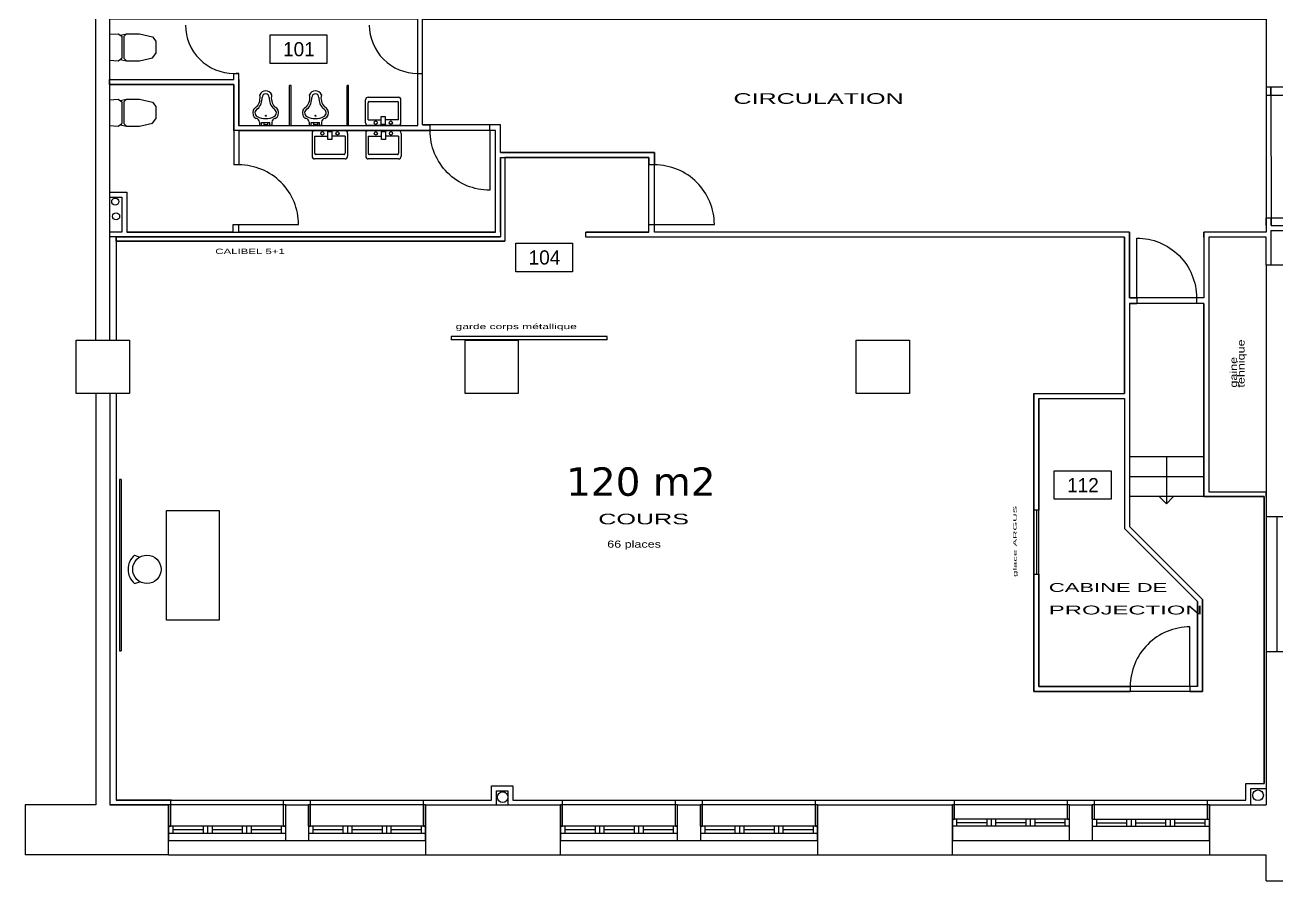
# Model space of a CAD drawing. Extents: x -18.1 to 35.5, y -13.5 to 10.2.
# Drawn here: x -18.14 to -0.51, y -11.55 to 0.5 of the extents above; entities that cross this region are included whole.
import ezdxf

# ---------------------------------------------------------------- set-up
doc = ezdxf.new("R2010")
doc.units = 0
doc.header["$MEASUREMENT"] = 0
doc.linetypes.add('TRAIT_PLEIN', pattern=[0])
for name, color, linetype in [('CAPACITE', 5, 'CONTINUOUS'), ('CLOIS1', 2, 'TRAIT_PLEIN'), ('ESCALIERS', 3, 'TRAIT_PLEIN'), ('MURS1', 7, 'TRAIT_PLEIN'), ('PORTE', 3, 'TRAIT_PLEIN'), ('SANITAIRE', 6, 'TRAIT_PLEIN'), ('SPACES', 150, 'TRAIT_PLEIN'), ('TEXTES', 6, 'TRAIT_PLEIN'), ('VITRE', 1, 'TRAIT_PLEIN')]:
    doc.layers.add(name, color=color, linetype=linetype)

msp = doc.modelspace()

# ---------------------------------------------------------------- linework, layer by layer
at = {"layer": 'CLOIS1'}
for p, q in [((-16.95192, -0.26299), (-15.20218, -0.26299)), ((-16.95192, -0.33299), (-16.95192, -0.26299)), ((-16.95192, -0.33299), (-15.20218, -0.33299)), ((-15.20218, -0.26299), (-15.20218, -0.17798)), ((-15.20218, -0.17798), (-15.1377, -0.17798)), ((-15.20218, -0.33299), (-15.20218, -1.36299)), ((-15.13218, -0.17798), (-15.16994, -0.17798)), ((-15.13218, -0.26299), (-15.13218, -0.17798)), ((-15.13218, -0.26299), (-15.13218, -0.91299)), ((-14.39761, -0.34904), (-14.41761, -0.34904)), ((-14.41761, -0.91299), (-14.41761, -0.34904)), ((-14.39761, -0.91299), (-14.39761, -0.34904)), ((-13.58677, -0.34904), (-13.60677, -0.34904)), ((-13.60677, -0.91299), (-13.60677, -0.34904)), ((-13.58677, -0.91299), (-13.58677, -0.34904)), ((-12.61385, -0.26299), (-12.61385, -0.17798)), ((-12.61385, -0.17798), (-12.54385, -0.17798)), ((-12.61385, -0.91299), (-12.61385, -0.26299)), ((-12.54385, -0.26299), (-12.54385, -0.17798)), ((-12.54385, -0.90334), (-12.54385, -0.26299)), ((-0.59668, -0.37272), (-0.66249, -0.37272)), ((-0.66249, -0.37272), (-0.66249, -0.4836)), ((-0.66249, -0.4836), (-0.59668, -0.4836)), ((-0.59668, -0.4836), (-0.59668, -0.37272)), ((-15.13218, -0.91299), (-14.41761, -0.91299)), ((-15.13218, -0.98299), (-15.13218, -1.36299)), ((-15.13218, -0.98299), (-12.54385, -0.98299)), ((-14.39761, -0.91299), (-13.60677, -0.91299)), ((-13.58677, -0.91299), (-12.61385, -0.91299)), ((-12.54385, -0.90334), (-12.43883, -0.90334)), ((-12.54385, -0.98299), (-12.43883, -0.98299)), ((-12.43883, -0.98299), (-12.43883, -0.90334)), ((-11.44685, -0.90334), (-11.59829, -0.90334)), ((-11.59829, -0.98299), (-11.59829, -0.90334)), ((-11.51685, -0.98299), (-11.59829, -0.98299)), ((-11.51685, -2.41299), (-11.51685, -0.98299)), ((-11.44685, -1.29299), (-11.44685, -0.90334)), ((-15.20218, -1.36299), (-15.20218, -1.46801)), ((-15.13218, -1.36299), (-15.13218, -1.46801)), ((-11.44685, -1.29299), (-9.27686, -1.29299)), ((-11.44685, -1.36299), (-11.38685, -1.36299)), ((-11.44685, -1.36299), (-11.44685, -2.47943)), ((-11.44685, -2.41299), (-11.44685, -1.36299)), ((-11.44685, -1.36299), (-9.35651, -1.36299)), ((-11.38685, -1.36299), (-11.38685, -2.53943)), ((-9.35651, -1.36299), (-9.35651, -1.46801)), ((-9.27686, -1.29299), (-9.27686, -1.36299)), ((-9.27686, -1.36299), (-9.27686, -1.46801)), ((-15.13218, -1.46801), (-15.20218, -1.46801)), ((-9.27686, -1.46801), (-9.35651, -1.46801)), ((-16.95192, -1.85316), (-16.70913, -1.85316)), ((-16.95192, -1.85316), (-16.95192, -1.92316)), ((-16.95192, -1.92316), (-16.77913, -1.92316)), ((-16.77913, -1.92316), (-16.77913, -2.41299)), ((-16.70913, -1.85316), (-16.70913, -2.41299)), ((-0.66628, -2.323), (-0.66628, -2.21471)), ((-0.66628, -2.21471), (-0.59179, -2.21471)), ((-0.59179, -2.323), (-0.59179, -2.21471)), ((-16.77913, -2.41299), (-16.95192, -2.41299)), ((-16.95192, -2.41299), (-16.95192, -2.47943)), ((-15.21183, -2.41299), (-16.70913, -2.41299)), ((-15.21183, -2.41299), (-15.21183, -2.30855)), ((-15.21183, -2.30855), (-15.13218, -2.30855)), ((-15.13218, -2.41299), (-15.13218, -2.30855)), ((-11.51685, -2.41299), (-15.13218, -2.41299)), ((-11.44686, -2.41299), (-11.44685, -2.47943)), ((-9.35651, -2.41299), (-10.24686, -2.41299)), ((-10.24686, -2.48299), (-10.24686, -2.41299)), ((-9.35651, -2.41299), (-9.35651, -2.30855)), ((-9.35651, -2.30855), (-9.27686, -2.30855)), ((-9.27686, -2.41299), (-9.27686, -2.30855)), ((-2.59078, -2.41299), (-9.27686, -2.41299)), ((-2.59078, -2.41299), (-2.59078, -2.48299)), ((-0.66628, -2.41299), (-1.54078, -2.41299)), ((-1.54078, -2.48299), (-1.54078, -2.41299)), ((-0.66628, -2.323), (-0.66628, -2.41299)), ((-0.59628, -2.39299), (-0.59628, -2.87299)), ((-0.59628, -2.39299), (-0.00231, -2.39299)), ((-0.59179, -2.323), (0.06769, -2.323)), ((-11.44685, -2.47943), (-16.95192, -2.47943)), ((-16.85979, -2.47943), (-16.95192, -2.47943)), ((-16.95192, -2.47943), (-16.95192, -3.935)), ((-16.85979, -2.53943), (-16.85979, -2.47943)), ((-16.85979, -2.47943), (-11.44685, -2.47943)), ((-16.85979, -2.47943), (-16.85979, -3.935)), ((-16.85979, -2.53943), (-11.38685, -2.53943)), ((-2.66078, -2.48299), (-10.24686, -2.48299)), ((-2.66078, -2.48299), (-2.66078, -4.68531)), ((-2.59078, -2.48299), (-2.59078, -2.48299)), ((-2.59078, -2.48299), (-2.59078, -3.33876)), ((-1.54078, -2.48299), (-1.54078, -2.48299)), ((-1.54078, -2.48299), (-1.54078, -3.33876)), ((-0.66249, -2.48299), (-1.47078, -2.48299)), ((-1.47078, -2.48299), (-1.47078, -6.07018)), ((-0.66249, -2.87299), (-0.66249, -2.48299)), ((-0.66249, -2.87299), (-0.59628, -2.87299)), ((-2.59078, -3.33876), (-2.59078, -3.33876)), ((-2.59078, -3.33876), (-2.48634, -3.33876)), ((-2.48634, -3.33876), (-2.48634, -3.41841)), ((-1.54078, -3.33876), (-1.6458, -3.33876)), ((-1.6458, -3.33876), (-1.6458, -3.41841)), ((-1.54078, -3.33876), (-1.54078, -3.33876)), ((-2.59078, -3.41841), (-2.59078, -6.5614)), ((-2.59078, -3.41841), (-2.48634, -3.41841)), ((-1.54078, -3.41841), (-1.6458, -3.41841)), ((-1.54078, -3.41841), (-1.54078, -6.14018)), ((-16.94979, -3.935), (-16.85979, -3.935)), ((-12.14185, -3.88365), (-12.14185, -3.93365)), ((-9.94686, -3.88365), (-12.14185, -3.88365)), ((-9.94686, -3.93365), (-12.14185, -3.93365)), ((-9.94686, -3.93365), (-9.94686, -3.88365)), ((-16.85979, -4.685), (-16.94979, -4.685)), ((-16.94749, -4.685), (-16.94749, -10.48299)), ((-16.85979, -4.685), (-16.94749, -4.685)), ((-16.94749, -4.685), (-16.94749, -10.48299)), ((-16.85979, -4.685), (-16.85979, -10.41299)), ((-3.9348, -4.68531), (-3.9348, -6.28084)), ((-3.9348, -4.68531), (-2.66078, -4.68531)), ((-3.8648, -4.75531), (-3.8648, -6.28084)), ((-3.8648, -4.75531), (-2.66078, -4.75531)), ((-2.66078, -4.75531), (-2.66078, -6.59039)), ((-16.791, -5.89644), (-16.811, -5.89644)), ((-16.811, -5.89644), (-16.811, -8.31152)), ((-16.791, -5.89644), (-16.791, -8.31152)), ((-1.54078, -6.14018), (-0.69252, -6.14019)), ((-1.47078, -6.07018), (-0.66249, -6.07018)), ((-0.69252, -6.14019), (-0.69252, -10.17872)), ((-0.66252, -6.14019), (-0.66252, -10.24872)), ((-0.66249, -6.14018), (-0.66249, -6.07018)), ((-16.14933, -7.87898), (-16.14933, -6.33398)), ((-16.14933, -6.33398), (-15.40933, -6.33398)), ((-15.40933, -6.33398), (-15.40933, -7.87898)), ((-3.9348, -6.28084), (-3.9348, -7.28084)), ((-3.9348, -6.33084), (-3.9348, -6.28084)), ((-3.8648, -6.33084), (-3.9348, -6.33084)), ((-3.8798, -6.33084), (-3.8998, -6.33084)), ((-3.8648, -7.28084), (-3.8648, -6.28084)), ((-3.8648, -6.28084), (-3.8648, -6.33084)), ((-1.63249, -7.6187), (-2.66078, -6.59039)), ((-1.56249, -7.5897), (-2.59078, -6.5614)), ((-16.60217, -6.96407), (-16.5264, -6.99042)), ((-16.60217, -7.36407), (-16.5264, -7.33772)), ((-3.9348, -7.28084), (-3.9348, -7.23084)), ((-3.9348, -7.23084), (-3.8648, -7.23084)), ((-3.9348, -7.28084), (-3.9348, -8.88532)), ((-3.8998, -7.23084), (-3.8798, -7.23084)), ((-3.8648, -7.23084), (-3.8648, -7.28084)), ((-3.8648, -7.28084), (-3.8648, -8.81532)), ((-1.63249, -8.81532), (-1.63249, -7.6187)), ((-1.56249, -8.88532), (-1.56249, -7.5897)), ((-15.40933, -7.87898), (-16.14933, -7.87898)), ((-16.811, -8.31152), (-16.791, -8.31152)), ((-3.8648, -8.81532), (-2.68249, -8.81532)), ((-2.68249, -8.81532), (-2.57747, -8.81532)), ((-2.57747, -8.81532), (-2.57747, -8.88532)), ((-1.63249, -8.81532), (-1.73693, -8.81532)), ((-1.73693, -8.81532), (-1.73693, -8.88532)), ((-1.63249, -8.81532), (-1.63249, -8.81532)), ((-3.9348, -8.88532), (-2.68249, -8.88532)), ((-2.68249, -8.88532), (-2.57747, -8.88532)), ((-1.73693, -8.88532), (-1.63249, -8.88532)), ((-1.63249, -8.88532), (-1.56249, -8.88532)), ((-11.57193, -10.41299), (-11.57193, -10.2151)), ((-11.57193, -10.2151), (-11.27223, -10.2151)), ((-11.27223, -10.2151), (-11.27223, -10.41299)), ((-0.95046, -10.41299), (-0.95046, -10.17872)), ((-0.95046, -10.17872), (-0.69252, -10.17872)), ((-11.50192, -10.48299), (-11.50192, -10.2851)), ((-11.50192, -10.2851), (-11.34223, -10.2851)), ((-11.34223, -10.2851), (-11.34223, -10.48299)), ((-0.88046, -10.48299), (-0.88046, -10.24872)), ((-0.88046, -10.24872), (-0.66249, -10.24872)), ((-16.94749, -10.48299), (-16.1225, -10.48299)), ((-16.08179, -10.41299), (-16.85979, -10.41299)), ((-16.1225, -10.48299), (-16.85979, -10.48299)), ((-16.1225, -10.78299), (-16.1225, -10.48299)), ((-16.0925, -10.78299), (-16.0925, -10.41299)), ((-16.08179, -10.41299), (-14.50249, -10.41299)), ((-14.50249, -10.41299), (-14.1225, -10.41299)), ((-14.50249, -10.78299), (-14.50249, -10.41299)), ((-14.47249, -10.48299), (-14.1525, -10.48299)), ((-14.47249, -10.78299), (-14.47249, -10.48299)), ((-14.1525, -10.78299), (-14.1525, -10.48299)), ((-14.1225, -10.41299), (-12.53249, -10.41299)), ((-14.1225, -10.78299), (-14.1225, -10.41299)), ((-12.53249, -10.41299), (-11.57193, -10.41299)), ((-12.53249, -10.78299), (-12.53249, -10.41299)), ((-12.50249, -10.48299), (-11.57422, -10.48299)), ((-12.50249, -10.78299), (-12.50249, -10.48299)), ((-12.50249, -10.48299), (-11.50192, -10.48299)), ((-11.34223, -10.48299), (-10.60249, -10.48299)), ((-11.27223, -10.41299), (-10.57249, -10.41299)), ((-10.60249, -10.78299), (-10.60249, -10.48299)), ((-10.57249, -10.41299), (-8.98249, -10.41299)), ((-10.57249, -10.78299), (-10.57249, -10.41299)), ((-8.98249, -10.78299), (-8.98249, -10.41299)), ((-8.98249, -10.41299), (-8.60249, -10.41299)), ((-8.95249, -10.78299), (-8.95249, -10.48299)), ((-8.95249, -10.48299), (-8.63249, -10.48299)), ((-8.63249, -10.78299), (-8.63249, -10.48299)), ((-8.60249, -10.41299), (-7.01249, -10.41299)), ((-8.60249, -10.78299), (-8.60249, -10.41299)), ((-7.01249, -10.41299), (-5.05288, -10.41299)), ((-7.01249, -10.78299), (-7.01249, -10.41299)), ((-6.98249, -10.48299), (-5.08288, -10.48299)), ((-6.98249, -10.78299), (-6.98249, -10.48299)), ((-6.98249, -10.48299), (-5.08288, -10.48299)), ((-5.08288, -10.683), (-5.08288, -10.48299)), ((-5.05288, -10.41299), (-3.46209, -10.41299)), ((-5.05288, -10.683), (-5.05288, -10.41299)), ((-3.46209, -10.41299), (-3.07054, -10.41299)), ((-3.46209, -10.683), (-3.46209, -10.41299)), ((-3.43209, -10.48299), (-3.11288, -10.48299)), ((-3.43209, -10.683), (-3.43209, -10.48299)), ((-3.11288, -10.683), (-3.11288, -10.48299)), ((-3.08288, -10.683), (-3.08288, -10.41299)), ((-3.07054, -10.41299), (-1.49209, -10.41299)), ((-1.49209, -10.41299), (-0.95046, -10.41299)), ((-1.49209, -10.683), (-1.49209, -10.41299)), ((-1.46209, -10.48299), (-0.88046, -10.48299)), ((-1.46209, -10.683), (-1.46209, -10.48299)), ((-5.08288, -10.683), (-5.05288, -10.683)), ((-5.08288, -10.683), (-5.05288, -10.683)), ((-3.46209, -10.683), (-3.43209, -10.683)), ((-3.46209, -10.683), (-3.43249, -10.683)), ((-3.11288, -10.68299), (-3.08288, -10.683)), ((-3.11288, -10.683), (-3.08288, -10.683)), ((-1.49209, -10.683), (-1.46209, -10.683)), ((-1.49209, -10.683), (-1.46249, -10.683)), ((-16.1225, -10.78299), (-16.0925, -10.78299)), ((-16.1225, -10.78299), (-16.0925, -10.78299)), ((-14.50249, -10.78299), (-14.47249, -10.78299)), ((-14.50249, -10.78299), (-14.47249, -10.78299)), ((-14.1525, -10.78299), (-14.1225, -10.78299)), ((-14.1525, -10.78299), (-14.1225, -10.78299)), ((-12.53249, -10.78299), (-12.50249, -10.78299)), ((-12.53249, -10.78299), (-12.50249, -10.78299)), ((-10.60249, -10.78299), (-10.57249, -10.78299)), ((-10.60249, -10.78299), (-10.57249, -10.78299)), ((-8.98249, -10.78299), (-8.95249, -10.78299)), ((-8.98249, -10.78299), (-8.95249, -10.78299)), ((-8.63249, -10.78299), (-8.60249, -10.78299)), ((-8.63249, -10.78299), (-8.60249, -10.78299)), ((-7.01249, -10.78299), (-6.98249, -10.78299)), ((-7.01249, -10.78299), (-6.98249, -10.78299))]:
    msp.add_line(p, q, dxfattribs=at)
msp.add_circle((-16.42717, -7.16407), 0.2, dxfattribs=at)
msp.add_arc((-16.42717, -7.16407), 0.26575, 131.185923, 228.814079, dxfattribs=at)
for centre, major_axis, start_param, end_param in [((-16.87314, -1.98429), (-0.03536, 0.03536), -0.78539816, 5.49778714), ((-16.86125, -2.1912), (-0.03536, 0.03536), -0.78539816, 5.49778714), ((-11.41761, -10.37274), (0.05303, 0.05303), 0.7853981633974513, 7.068583470577037), ((-0.7782, -10.34657), (-0.05303, 0.05303), -0.78539816, 5.49778714)]:
    msp.add_ellipse(centre, major_axis=major_axis, ratio=1, start_param=start_param, end_param=end_param, dxfattribs=at)
at = {"layer": 'ESCALIERS'}
for p, q in [((-1.54078, -5.58018), (-2.59078, -5.58018)), ((-2.06945, -5.58018), (-2.06945, -6.23889)), ((-1.54078, -5.86018), (-2.59078, -5.86018)), ((-1.54078, -6.14018), (-2.59078, -6.14018)), ((-2.06945, -6.23889), (-2.16496, -6.14338)), ((-2.06945, -6.23889), (-1.97393, -6.14338))]:
    msp.add_line(p, q, dxfattribs=at)
at = {"layer": 'MURS1'}
for p, q in [((-0.66249, 7.24472), (-0.66249, -0.373)), ((-17.15192, 0.65701), (-17.15192, -3.935)), ((-16.95192, 0.65701), (-16.95192, -3.935)), ((0.06751, -0.373), (-0.66249, -0.373)), ((-0.66249, -2.87299), (-0.66249, -6.42299)), ((-0.66249, -2.87299), (0.06751, -2.87299)), ((-17.42249, -4.685), (-17.42249, -3.935)), ((-17.42249, -3.935), (-16.67249, -3.935)), ((-17.15192, -3.935), (-16.95192, -3.935)), ((-16.67249, -3.935), (-16.67249, -4.685)), ((-11.94685, -4.68531), (-11.94685, -3.93531)), ((-11.94685, -3.93531), (-11.19685, -3.93531)), ((-11.19685, -3.93531), (-11.19685, -4.68531)), ((-6.43683, -4.68531), (-6.43683, -3.93531)), ((-6.43683, -3.93531), (-5.68683, -3.93531)), ((-5.68683, -3.93531), (-5.68683, -4.68531)), ((-16.67249, -4.685), (-17.42249, -4.685)), ((-17.14749, -4.685), (-17.14749, -10.48299)), ((-16.94749, -4.685), (-16.94749, -10.48299)), ((-11.19685, -4.68531), (-11.94685, -4.68531)), ((-5.68683, -4.68531), (-6.43683, -4.68531)), ((0.06751, -6.42299), (-0.66249, -6.42299)), ((-0.51249, -6.42299), (-0.66249, -6.42299)), ((-0.66249, -6.42299), (-0.66249, -8.32299)), ((-0.51249, -6.42299), (-0.51249, -8.32299)), ((-0.66249, -8.32299), (-0.51249, -8.32299)), ((-0.66249, -8.323), (-0.66249, -10.48299)), ((-0.66249, -8.323), (0.06751, -8.323)), ((-18.14351, -10.48299), (-18.14351, -11.18299)), ((-17.14749, -10.48299), (-18.14351, -10.48299)), ((-16.1225, -10.48299), (-16.94749, -10.48299)), ((-16.1225, -11.18299), (-16.1225, -10.48299)), ((-16.1225, -10.48299), (-16.1225, -10.98299)), ((-16.1225, -10.48299), (-16.1225, -10.48299)), ((-16.1225, -10.48299), (-16.1225, -10.98299)), ((-14.4725, -10.48299), (-16.1225, -10.48299)), ((-14.4725, -10.48299), (-14.1525, -10.48299)), ((-14.4725, -10.98299), (-14.4725, -10.48299)), ((-14.1525, -10.48299), (-14.1525, -10.98299)), ((-12.5025, -10.48299), (-14.1525, -10.48299)), ((-12.5025, -10.48299), (-12.50249, -10.48299)), ((-12.5025, -10.98299), (-12.5025, -10.48299)), ((-12.50249, -10.48299), (-12.50249, -11.18299)), ((-12.50249, -10.48299), (-10.60249, -10.48299)), ((-12.50249, -10.98299), (-12.50249, -10.48299)), ((-10.60249, -10.48299), (-10.60249, -10.98299)), ((-10.60249, -10.48299), (-10.60249, -10.48299)), ((-10.60249, -10.48299), (-10.60249, -10.98299)), ((-8.95249, -10.48299), (-10.60249, -10.48299)), ((-10.60249, -11.18299), (-10.60249, -10.48299)), ((-8.95249, -10.48299), (-8.63249, -10.48299)), ((-8.95249, -10.98299), (-8.95249, -10.48299)), ((-8.63249, -10.48299), (-8.63249, -10.98299)), ((-6.98249, -10.48299), (-8.63249, -10.48299)), ((-6.98249, -10.98299), (-6.98249, -10.48299)), ((-6.98249, -10.48299), (-6.98249, -10.48299)), ((-6.98249, -10.98299), (-6.98249, -10.48299)), ((-6.98249, -10.48299), (-6.98249, -11.18299)), ((-6.98249, -10.48299), (-5.08249, -10.48299)), ((-5.08249, -10.48299), (-5.08249, -10.98299)), ((-5.08249, -10.48299), (-5.08249, -10.48299)), ((-5.08249, -10.48299), (-5.08249, -10.98299)), ((-3.43249, -10.48299), (-5.08249, -10.48299)), ((-5.08249, -11.18299), (-5.08249, -10.48299)), ((-3.43249, -10.48299), (-3.11249, -10.48299)), ((-3.43249, -10.98299), (-3.43249, -10.48299)), ((-3.11249, -10.48299), (-3.11249, -10.98299)), ((-1.46249, -10.48299), (-3.11249, -10.48299)), ((-1.46249, -10.98299), (-1.46249, -10.48299)), ((-1.46249, -10.48299), (-1.46249, -10.48299)), ((-1.46249, -10.98299), (-1.46249, -10.48299)), ((-1.46249, -10.48299), (-1.46249, -11.18299)), ((-1.46249, -10.48299), (-0.66218, -10.48299)), ((-16.1225, -10.98299), (-16.1225, -10.98299)), ((-16.1225, -10.98299), (-14.4725, -10.98299)), ((-14.4725, -10.98299), (-14.1525, -10.98299)), ((-14.1525, -10.98299), (-12.5025, -10.98299)), ((-12.5025, -10.98299), (-12.50249, -10.98299)), ((-10.60249, -10.98299), (-10.60249, -10.98299)), ((-10.60249, -10.98299), (-8.95249, -10.98299)), ((-8.95249, -10.98299), (-8.63249, -10.98299)), ((-8.63249, -10.98299), (-6.98249, -10.98299)), ((-6.98249, -10.98299), (-6.98249, -10.98299)), ((-5.08249, -10.98299), (-5.08249, -10.98299)), ((-5.08249, -10.98299), (-3.43249, -10.98299)), ((-3.43249, -10.98299), (-3.11249, -10.98299)), ((-3.11249, -10.98299), (-1.46249, -10.98299)), ((-1.46249, -10.98299), (-1.46249, -10.98299)), ((-16.1225, -11.18299), (-18.14351, -11.18299)), ((-16.1225, -11.18299), (-12.50249, -11.18299)), ((-12.50249, -11.18299), (-10.60249, -11.18299)), ((-10.60249, -11.18299), (-6.98249, -11.18299)), ((-6.98249, -11.18299), (-5.08249, -11.18299)), ((-5.08249, -11.18299), (-1.45436, -11.18299)), ((-1.46249, -11.18299), (-0.66218, -11.18299)), ((-0.66218, -11.18299), (-0.66218, -11.18299)), ((-0.66218, -11.55294), (-0.66218, -11.18299)), ((-0.66218, -11.55294), (1.22101, -11.55294))]:
    msp.add_line(p, q, dxfattribs=at)
at = {"layer": 'PORTE'}
for p, q in [((-0.59668, -0.48483), (0.35177, -0.48483)), ((-11.59829, -0.98299), (-11.59829, -1.82412)), ((-0.59668, -2.21116), (0.35177, -2.21116)), ((-15.13218, -2.30855), (-14.29106, -2.30855)), ((-9.29123, -2.30855), (-8.43574, -2.30855)), ((-2.48634, -3.33876), (-2.48634, -2.49764)), ((-1.73693, -8.81532), (-1.73693, -7.9742))]:
    msp.add_line(p, q, dxfattribs=at)
for centre, major_axis, start_param, end_param in [((-15.20218, 0.50246), (0.48147, 0.48147), 2.35619454, 3.9269909), ((-12.61385, 0.50246), (0.48147, 0.48147), 2.35619454, 3.9269909), ((-15.13218, -2.30855), (0.59476, 0.59476), 5.4977872, 7.06858356), ((-9.27686, -2.30855), (0.59476, 0.59476), 5.4977872, 7.06858356), ((-1.73693, -8.81532), (-0.59476, 0.59476), -0.78539811, 0.78539825)]:
    msp.add_ellipse(centre, major_axis=major_axis, ratio=1, start_param=start_param, end_param=end_param, dxfattribs=at)
at = {"layer": 'PORTE', "extrusion": (0, 0, -1)}
for centre, start_param, end_param in [((-11.59829, -0.98299), 3.92699087, 5.49778723), ((-2.48634, -3.33876), 0.78539822, 2.35619458)]:
    msp.add_ellipse(centre, major_axis=(-0.59476, 0.59476), ratio=1, start_param=start_param, end_param=end_param, dxfattribs=at)
at = {"layer": 'SANITAIRE'}
for p, q in [((-16.95192, 0.3722), (-16.83338, 0.3802)), ((-16.95192, 0.3722), (-16.95192, 0.00634)), ((-16.83338, 0.3802), (-16.77871, 0.34395)), ((-16.80604, 0.36208), (-16.71253, 0.3802)), ((-16.71253, 0.3802), (-16.74993, 0.34273)), ((-16.71253, 0.3802), (-16.53381, 0.3802)), ((-16.53381, 0.3802), (-16.34626, 0.33707)), ((-16.77871, 0.34395), (-16.77871, 0.03459)), ((-16.74993, 0.34273), (-16.74993, 0.03581)), ((-16.34626, 0.33707), (-16.30107, 0.27663)), ((-16.30107, 0.27663), (-16.30107, 0.10191)), ((-16.95192, 0.00634), (-16.83338, -0.00166)), ((-16.83338, -0.00166), (-16.77871, 0.03459)), ((-16.80604, 0.01646), (-16.71253, -0.00166)), ((-16.71253, -0.00166), (-16.74993, 0.03581)), ((-16.53381, -0.00166), (-16.34626, 0.04147)), ((-16.34626, 0.04147), (-16.30107, 0.10191)), ((-16.71253, -0.00166), (-16.53381, -0.00166)), ((-13.31323, -0.51299), (-12.88466, -0.51299)), ((-16.95192, -0.54881), (-16.83338, -0.54081)), ((-16.95192, -0.54881), (-16.95192, -0.91467)), ((-16.83338, -0.54081), (-16.77871, -0.57706)), ((-16.80604, -0.55893), (-16.71253, -0.54081)), ((-16.77871, -0.57706), (-16.77871, -0.88642)), ((-16.71253, -0.54081), (-16.74993, -0.57828)), ((-16.74993, -0.57828), (-16.74993, -0.8852)), ((-16.71253, -0.54081), (-16.53381, -0.54081)), ((-16.53381, -0.54081), (-16.34626, -0.58394)), ((-16.34626, -0.58394), (-16.30107, -0.64438)), ((-16.30107, -0.64438), (-16.30107, -0.8191)), ((-13.34894, -0.87299), (-13.34894, -0.55299)), ((-13.31323, -0.83299), (-13.31323, -0.59299)), ((-13.29537, -0.57299), (-12.90252, -0.57299)), ((-12.88466, -0.83299), (-12.88466, -0.59299)), ((-12.84894, -0.87299), (-12.84894, -0.55299)), ((-16.53381, -0.92267), (-16.34626, -0.87954)), ((-16.34626, -0.87954), (-16.30107, -0.8191)), ((-14.84194, -0.86459), (-14.84194, -0.91299)), ((-14.81455, -0.91299), (-14.81455, -0.8705)), ((-14.81455, -0.8705), (-14.69413, -0.8705)), ((-14.78205, -0.8705), (-14.78205, -0.91299)), ((-14.72663, -0.8705), (-14.72663, -0.91299)), ((-14.69413, -0.91299), (-14.69413, -0.8705)), ((-14.66674, -0.86459), (-14.66674, -0.91299)), ((-14.14194, -0.86459), (-14.14194, -0.91299)), ((-14.11455, -0.91299), (-14.11455, -0.8705)), ((-14.11455, -0.8705), (-13.99413, -0.8705)), ((-14.08205, -0.8705), (-14.08205, -0.91299)), ((-14.02663, -0.8705), (-14.02663, -0.91299)), ((-13.99413, -0.91299), (-13.99413, -0.8705)), ((-13.96674, -0.86459), (-13.96674, -0.91299)), ((-13.31323, -0.83299), (-13.12752, -0.83299)), ((-13.12752, -0.89699), (-13.12752, -0.78499)), ((-13.12752, -0.78499), (-13.07037, -0.78499)), ((-13.07037, -0.78499), (-13.07037, -0.89699)), ((-12.88466, -0.83299), (-13.07037, -0.83299)), ((-16.95192, -0.91467), (-16.83338, -0.92267)), ((-16.83338, -0.92267), (-16.77871, -0.88642)), ((-16.80604, -0.90455), (-16.71253, -0.92267)), ((-16.71253, -0.92267), (-16.74993, -0.8852)), ((-16.71253, -0.92267), (-16.53381, -0.92267)), ((-14.84205, -0.91299), (-14.81455, -0.91299)), ((-14.78205, -0.8988), (-14.72663, -0.8988)), ((-14.78205, -0.91299), (-14.72663, -0.91299)), ((-14.66663, -0.91299), (-14.69413, -0.91299)), ((-14.14205, -0.91299), (-14.11455, -0.91299)), ((-14.10033, -1.02299), (-14.10033, -1.34299)), ((-14.08205, -0.8988), (-14.02663, -0.8988)), ((-14.08205, -0.91299), (-14.02663, -0.91299)), ((-14.06461, -0.98299), (-13.63604, -0.98299)), ((-13.96663, -0.91299), (-13.99413, -0.91299)), ((-13.8789, -1.11099), (-13.8789, -0.99899)), ((-13.8789, -0.99899), (-13.82176, -0.99899)), ((-13.82176, -0.99899), (-13.82176, -1.11099)), ((-13.60033, -1.02299), (-13.60033, -1.34299)), ((-13.3462, -1.02299), (-13.3462, -1.34299)), ((-12.88466, -0.91299), (-13.31323, -0.91299)), ((-13.31048, -0.98299), (-12.88191, -0.98299)), ((-13.07037, -0.89699), (-13.12752, -0.89699)), ((-13.12477, -1.11099), (-13.12477, -0.99899)), ((-13.12477, -0.99899), (-13.06763, -0.99899)), ((-13.06763, -0.99899), (-13.06763, -1.11099)), ((-12.8462, -1.02299), (-12.8462, -1.34299)), ((-14.06461, -1.06299), (-14.06461, -1.30299)), ((-14.06461, -1.06299), (-13.8789, -1.06299)), ((-13.82176, -1.11099), (-13.8789, -1.11099)), ((-13.63604, -1.06299), (-13.82176, -1.06299)), ((-13.63604, -1.06299), (-13.63604, -1.30299)), ((-13.31048, -1.06299), (-13.31048, -1.30299)), ((-13.31048, -1.06299), (-13.12477, -1.06299)), ((-13.06763, -1.11099), (-13.12477, -1.11099)), ((-12.88191, -1.06299), (-13.06763, -1.06299)), ((-12.88191, -1.06299), (-12.88191, -1.30299)), ((-13.63604, -1.38299), (-14.06461, -1.38299)), ((-13.6539, -1.32299), (-14.04676, -1.32299)), ((-12.88191, -1.38299), (-13.31048, -1.38299)), ((-12.89977, -1.32299), (-13.29263, -1.32299))]:
    msp.add_line(p, q, dxfattribs=at)
for centre in [(-14.75163, -0.77549), (-14.05163, -0.77549)]:
    msp.add_circle(centre, 0.0073, dxfattribs=at)
for centre, radius, start, end in [((-15.02373, -0.52449), 0.19059, 318.787613, 13.231912), ((-15.02373, -0.52449), 0.21998, 315.088342, 2.127718), ((-14.75434, -0.51633), 0.0915, 22.713212, 157.080709), ((-14.75434, -0.51633), 0.04956, 0.000005, 180), ((-14.48495, -0.52449), 0.21998, 177.872269, 224.911653), ((-14.48495, -0.52449), 0.19059, 166.768076, 221.212385), ((-14.32373, -0.52449), 0.19059, 318.787613, 13.231912), ((-14.32373, -0.52449), 0.21998, 315.088342, 2.127718), ((-14.05434, -0.51633), 0.0915, 22.713212, 157.080709), ((-14.05434, -0.51633), 0.04956, 0.000005, 180), ((-13.78495, -0.52449), 0.21998, 177.872269, 224.911653), ((-13.78495, -0.52449), 0.19059, 166.768076, 221.212385), ((-14.84529, -0.73449), 0.09181, 156.059623, 242.316494), ((-14.84529, -0.73449), 0.09142, 112.553149, 156.05935), ((-14.84529, -0.73449), 0.06024, 112.552821, 241.324314), ((-14.66339, -0.73449), 0.06024, 298.675684, 67.44718), ((-14.66339, -0.73449), 0.09142, 23.940638, 67.446853), ((-14.66339, -0.73449), 0.09181, 297.683504, 23.940378), ((-14.14529, -0.73449), 0.09181, 156.059623, 242.316494), ((-14.14529, -0.73449), 0.09142, 112.553149, 156.05935), ((-14.14529, -0.73449), 0.06024, 112.552821, 241.324314), ((-13.96339, -0.73449), 0.06024, 298.675684, 67.44718), ((-13.96339, -0.73449), 0.09142, 23.940638, 67.446853), ((-13.96339, -0.73449), 0.09181, 297.683504, 23.940378), ((-14.89118, -0.86473), 0.04904, 0.154886, 86.21766), ((-14.75434, -0.54656), 0.26897, 243.536708, 296.46329), ((-14.6175, -0.86473), 0.04904, 93.782341, 179.845129), ((-14.19118, -0.86473), 0.04904, 0.154886, 86.21766), ((-14.05434, -0.54656), 0.26897, 243.536708, 296.46329), ((-13.9175, -0.86473), 0.04904, 93.782341, 179.845129)]:
    msp.add_arc(centre, radius, start, end, dxfattribs=at)
for centre, major_axis, start_param, end_param in [((-13.31323, -0.55299), (0, 0.04), 0, 1.57079638), ((-12.88466, -0.55299), (0, 0.04), -1.57079631, 0), ((-13.29537, -0.59299), (0, 0.02), 0, 1.57079638), ((-12.90252, -0.59299), (0, 0.02), -1.57079631, 0), ((-13.31323, -0.87299), (0, 0.04), 1.57079638, 3.14159274), ((-12.88466, -0.87299), (0, 0.04), 3.14159274, 4.712389), ((-14.06461, -1.02299), (0, 0.04), 0.00000009, 1.57079634), ((-13.95747, -1.02299), (0, 0.024), 3.14159265, 9.42477796), ((-13.74319, -1.02299), (0, 0.024), 3.14159265, 9.42477796), ((-13.63604, -1.02299), (0, 0.04), -1.57079627, 0.00000009), ((-13.31048, -1.02299), (0, 0.04), 0.00000009, 1.57079634), ((-13.20334, -1.02299), (0, 0.024), 3.14159265, 9.42477796), ((-12.98905, -1.02299), (0, 0.024), 3.14159265, 9.42477796), ((-12.88191, -1.02299), (0, 0.04), -1.57079627, 0.00000009), ((-14.06461, -1.34299), (0, 0.04), 1.57079634, 3.14159265), ((-14.04676, -1.30299), (0, 0.02), 1.57079634, 3.14159265), ((-13.6539, -1.30299), (0, 0.02), 3.14159265, 4.71238903), ((-13.63604, -1.34299), (0, 0.04), 3.14159265, 4.71238903), ((-13.31048, -1.34299), (0, 0.04), 1.57079634, 3.14159265), ((-13.29263, -1.30299), (0, 0.02), 1.57079634, 3.14159265), ((-12.89977, -1.30299), (0, 0.02), 3.14159265, 4.71238903), ((-12.88191, -1.34299), (0, 0.04), 3.14159265, 4.71238903)]:
    msp.add_ellipse(centre, major_axis=major_axis, ratio=0.8928575, start_param=start_param, end_param=end_param, dxfattribs=at)
for centre in [(-13.20609, -0.87299), (-12.9918, -0.87299)]:
    msp.add_ellipse(centre, major_axis=(0, 0.024), ratio=0.8928575, dxfattribs=at)
at = {"layer": 'SPACES'}
for points in [[(-16.95192, 0.58701), (-16.95192, -0.26299), (-15.20218, -0.26299), (-15.20218, -0.17845), (-15.1377, -0.17798), (-15.1377, -0.91299), (-12.61385, -0.91299), (-12.61385, 0.58701), (-16.95192, 0.58701)], [(-0.66249, 0.58701), (-0.66628, -2.41299), (-1.54078, -2.41299), (-1.54078, -3.33876), (-2.59078, -3.33876), (-2.59078, -2.41299), (-9.27686, -2.41299), (-9.27686, -1.29299), (-11.44685, -1.29299), (-11.44685, -0.90334), (-12.54385, -0.90334), (-12.54385, 0.58701), (-0.66056, 0.58701)], [(-11.51685, -0.98299), (-15.20218, -0.98299), (-15.20218, -0.33299), (-16.95192, -0.33299), (-16.95192, -1.85316), (-16.70913, -1.85316), (-16.70913, -2.41299), (-11.51685, -2.41299), (-11.51685, -0.98299)], [(-0.59668, -0.37272), (-0.59179, -2.323), (0.06769, -2.323), (0.06751, -10.68294), (11.76751, -10.68235), (11.76751, -2.84299), (12.49752, -2.843), (12.49752, -0.34299), (11.76751, -0.34299), (11.76751, -0.24299), (7.31984, -0.24299), (7.31984, -0.63762), (6.87949, -0.63762), (6.87949, -0.57291), (4.92948, -0.57291), (4.92948, -0.63762), (4.50633, -0.63762), (4.50633, -0.24299), (0.06751, -0.24299), (0.06751, -0.373), (-0.59668, -0.37272)], [(-16.85979, -2.53943), (-16.85979, -3.935), (-16.67249, -3.935), (-16.67249, -4.685), (-16.85979, -4.685), (-16.85979, -10.41299), (-11.57193, -10.41299), (-11.57193, -10.2151), (-11.27223, -10.2151), (-11.27223, -10.41299), (-0.95046, -10.41299), (-0.95046, -10.17872), (-0.69252, -10.17872), (-0.69252, -6.14019), (-1.54078, -6.14019), (-1.54078, -3.41841), (-2.59078, -3.41841), (-2.59078, -6.5614), (-1.56249, -7.5897), (-1.56249, -8.88532), (-3.9348, -8.88532), (-3.9348, -4.68531), (-2.66078, -4.68531), (-2.66078, -2.48299), (-10.24686, -2.48299), (-10.24686, -2.41299), (-9.35651, -2.41299), (-9.35651, -1.36299), (-11.38685, -1.36299), (-11.38685, -2.53943), (-16.85979, -2.53943)], [(-3.8648, -4.75531), (-2.66078, -4.75531), (-2.66078, -6.59039), (-1.63249, -7.6187), (-1.63249, -8.81532), (-3.8648, -8.81532), (-3.8648, -4.75531)]]:
    msp.add_lwpolyline(points, dxfattribs=at)
at = {"layer": 'TEXTES'}
for points in [[(-14.68975, 0.36303), (-13.89129, 0.36303), (-13.89129, -0.0385), (-14.68975, -0.0385)], [(-11.2313, -2.57017), (-10.43284, -2.57017), (-10.43284, -2.9717), (-11.2313, -2.9717)], [(-3.64771, -5.77613), (-2.84924, -5.77613), (-2.84924, -6.17766), (-3.64771, -6.17766)]]:
    msp.add_lwpolyline(points, close=True, dxfattribs=at)
at = {"layer": 'VITRE'}
for p, q in [((-3.8998, -6.33084), (-3.8998, -7.23084)), ((-3.43209, -10.68299), (-5.08288, -10.68299)), ((-5.01999, -10.78299), (-5.01999, -10.68299)), ((-4.59551, -10.73299), (-5.01999, -10.73299)), ((-4.59551, -10.78299), (-4.59551, -10.68299)), ((-4.53262, -10.78299), (-4.53262, -10.68299)), ((-4.46973, -10.78299), (-4.46973, -10.68299)), ((-4.04524, -10.73299), (-4.46973, -10.73299)), ((-4.04524, -10.78299), (-4.04524, -10.68299)), ((-3.98236, -10.78299), (-3.98236, -10.68299)), ((-3.91947, -10.78299), (-3.91947, -10.68299)), ((-3.49498, -10.73299), (-3.91947, -10.73299)), ((-3.49498, -10.78299), (-3.49498, -10.68299)), ((-3.11288, -10.68299), (-1.46209, -10.68299)), ((-3.04999, -10.78299), (-3.04999, -10.68299)), ((-3.04999, -10.73299), (-2.6255, -10.73299)), ((-2.6255, -10.78299), (-2.6255, -10.68299)), ((-2.56262, -10.78299), (-2.56262, -10.68299)), ((-2.49973, -10.78299), (-2.49973, -10.68299)), ((-2.49973, -10.73299), (-2.07524, -10.73299)), ((-2.07524, -10.78299), (-2.07524, -10.68299)), ((-2.01235, -10.78299), (-2.01235, -10.68299)), ((-1.94947, -10.78299), (-1.94947, -10.68299)), ((-1.94947, -10.73299), (-1.52498, -10.73299)), ((-1.52498, -10.78299), (-1.52498, -10.68299)), ((-14.4721, -10.88299), (-16.12289, -10.88299)), ((-14.4725, -10.78299), (-16.1225, -10.78299)), ((-16.06, -10.78299), (-16.06, -10.88299)), ((-15.63552, -10.83299), (-16.06, -10.83299)), ((-15.63552, -10.78299), (-15.63552, -10.88299)), ((-15.57263, -10.78299), (-15.57263, -10.88299)), ((-15.50974, -10.78299), (-15.50974, -10.88299)), ((-15.08525, -10.83299), (-15.50974, -10.83299)), ((-15.08525, -10.78299), (-15.08525, -10.88299)), ((-15.02237, -10.78299), (-15.02237, -10.88299)), ((-14.95948, -10.78299), (-14.95948, -10.88299)), ((-14.53499, -10.83299), (-14.95948, -10.83299)), ((-14.53499, -10.78299), (-14.53499, -10.88299)), ((-12.5021, -10.88299), (-14.15289, -10.88299)), ((-12.5025, -10.78299), (-14.1525, -10.78299)), ((-14.09, -10.78299), (-14.09, -10.88299)), ((-13.66551, -10.83299), (-14.09, -10.83299)), ((-13.66551, -10.78299), (-13.66551, -10.88299)), ((-13.60263, -10.78299), (-13.60263, -10.88299)), ((-13.53974, -10.78299), (-13.53974, -10.88299)), ((-13.11525, -10.83299), (-13.53974, -10.83299)), ((-13.11525, -10.78299), (-13.11525, -10.88299)), ((-13.05236, -10.78299), (-13.05236, -10.88299)), ((-12.98948, -10.78299), (-12.98948, -10.88299)), ((-12.56499, -10.83299), (-12.98948, -10.83299)), ((-12.56499, -10.78299), (-12.56499, -10.88299)), ((-8.9521, -10.88299), (-10.60289, -10.88299)), ((-8.95249, -10.78299), (-10.60249, -10.78299)), ((-10.54, -10.78299), (-10.54, -10.88299)), ((-10.11551, -10.83299), (-10.54, -10.83299)), ((-10.11551, -10.78299), (-10.11551, -10.88299)), ((-10.05262, -10.78299), (-10.05262, -10.88299)), ((-9.98974, -10.78299), (-9.98974, -10.88299)), ((-9.56525, -10.83299), (-9.98974, -10.83299)), ((-9.56525, -10.78299), (-9.56525, -10.88299)), ((-9.50236, -10.78299), (-9.50236, -10.88299)), ((-9.43947, -10.78299), (-9.43947, -10.88299)), ((-9.01499, -10.83299), (-9.43947, -10.83299)), ((-9.01499, -10.78299), (-9.01499, -10.88299)), ((-6.9821, -10.88299), (-8.63288, -10.88299)), ((-6.98249, -10.78299), (-8.63249, -10.78299)), ((-8.57, -10.78299), (-8.57, -10.88299)), ((-8.14551, -10.83299), (-8.57, -10.83299)), ((-8.14551, -10.78299), (-8.14551, -10.88299)), ((-8.08262, -10.78299), (-8.08262, -10.88299)), ((-8.01973, -10.78299), (-8.01973, -10.88299)), ((-7.59525, -10.83299), (-8.01973, -10.83299)), ((-7.59525, -10.78299), (-7.59525, -10.88299)), ((-7.53236, -10.78299), (-7.53236, -10.88299)), ((-7.46947, -10.78299), (-7.46947, -10.88299)), ((-7.04498, -10.83299), (-7.46947, -10.83299)), ((-7.04498, -10.78299), (-7.04498, -10.88299)), ((-3.43249, -10.78299), (-5.08249, -10.78299)), ((-3.11249, -10.78299), (-1.46249, -10.78299))]:
    msp.add_line(p, q, dxfattribs=at)

# ---------------------------------------------------------------- texts
at = {"layer": 'CAPACITE', "insert": (-10.52336, -5.72751), "char_height": 0.4, "width": 2.812594, "attachment_point": 1}
msp.add_mtext('{\\fVerdana|b0|i0|c0|p34;120 m2}', dxfattribs=at)
at = {"layer": 'TEXTES'}
for s, height, width, p in [('CIRCULATION', 0.15, 1.762667, (-8.16611, -0.6076)), ('CALIBEL 5+1', 0.075, 1.602424, (-15.46355, -2.7228)), ('garde corps métallique', 0.075, 1.682545, (-12.07923, -3.7804)), ('COURS', 0.15, 1.762667, (-10.06979, -6.53016)), ('66 places', 0.1, 1.322, (-9.94445, -6.85855)), ('CABINE DE       ', 0.125, 1.8508, (-3.72419, -7.482)), ('PROJECTION', 0.125, 2.00944, (-3.72419, -7.79928))]:
    msp.add_text(s, height=height, dxfattribs=dict(at, width=width)).set_placement(p)
for s, height, width, p in [('tehnique', 0.1, 1.322, (-0.96879, -4.60399)), ('gaine ', 0.1, 1.322, (-1.07455, -4.60399)), ('glace ARGUS', 0.05, 2.403636, (-4.17657, -7.27048))]:
    msp.add_text(s, height=height, rotation=90.000003, dxfattribs=dict(at, width=width)).set_placement(p)
at = {"layer": 'TEXTES', "char_height": 0.2, "width": 0.775, "attachment_point": 5}
for s, insert in [('101', (-14.2866, 0.16096)), ('104', (-10.82815, -2.77224)), ('112', (-3.24455, -5.9782))]:
    msp.add_mtext(s, dxfattribs=dict(at, insert=insert))

doc.saveas('drawing.dxf')
